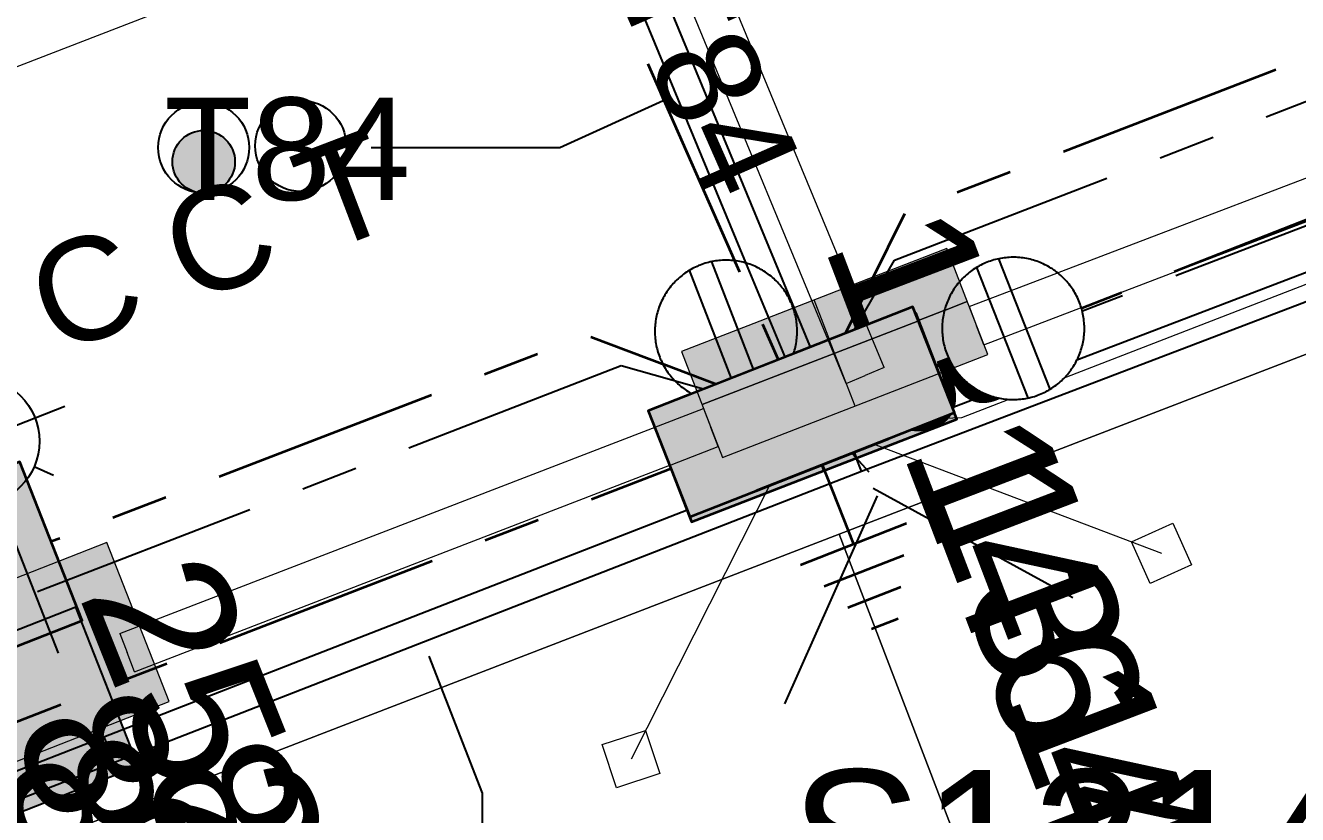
# Model space of a CAD drawing. Header units: metres. Extents: x 0 to 310918, y 0 to 6270107.
# Drawn here: x 310506.47 to 310528.83, y 6269692.73 to 6269706.6 of the extents above; entities that cross this region are included whole.
import ezdxf
from ezdxf import colors
from ezdxf.entities.mleader import LeaderData, LeaderLine
from ezdxf.enums import TextEntityAlignment as Align
from ezdxf.math import Vec2, Vec3

# ---------------------------------------------------------------- set-up
doc = ezdxf.new("R2010")
doc.units = ezdxf.units.M
doc.linetypes.add('Cable Exist UG', pattern=[7, 4, -1, 1, -1])
doc.linetypes.add('PHANTOMX2', pattern=[6.6, 3, -0.75, 0.2, -0.75, 0.2, -0.75, 0.2, -0.75])
doc.layers.get('0').update_dxf_attribs({"color": 6})
for name, color, linetype, lineweight in [('_User Miscellaneous1', 30, 'Continuous', 13), ('_User_LV_Exist', 5, 'Continuous', 35), ('Cadastre Developer_SP_NEW', 92, 'Continuous', 15), ('Cadastre Land Parcels_SP_EXT', 118, 'Continuous', 15), ('Cadastre Roads_SP_EXT', 218, 'Continuous', 15), ('Mains_LV_EXT', 163, 'Continuous', 25), ('Mains_LV_SL_EXT', 135, 'Continuous', 25), ('Services_SP_EXT', 42, 'PHANTOMX2', 20)]:
    doc.layers.add(name, color=color, linetype=linetype, lineweight=lineweight)
doc.layers.add('_User Miscellaneous10', color=252, linetype='Continuous', lineweight=13, plot=False, transparency=0.7)
doc.layers.add('_User Miscellaneous12', color=252, linetype='Continuous', lineweight=13, plot=False, transparency=0.75)
for name, color, linetype in [('Duct_SP_EXT', 30, 'Continuous'), ('Equip_LV_EXT', 7, 'Continuous'), ('Equip_LV_NEW', 2, 'Continuous'), ('SupportsUG_SP_LV_EXT', 7, 'Continuous'), ('SupportsUG_SP_LV_SL_EXT', 7, 'Continuous'), ('Trench_SP_EXT', 7, 'Continuous')]:
    doc.layers.add(name, color=color, linetype=linetype)
doc.layers.add('Features_HIDE', color=1, linetype='Continuous', plot=False)
doc.styles.add('ARIAL', font='arial.ttf', dxfattribs={"height": 2})
doc.styles.add('COLUMN_LABEL', font='arial.ttf', dxfattribs={"height": 2})
doc.styles.add('iecARIAL', font='arial.ttf', dxfattribs={"height": 2})
doc.styles.add('POLE_LABEL', font='arial.ttf', dxfattribs={"height": 2})
doc.styles.add('SL_LABEL', font='arial.ttf', dxfattribs={"height": 2})
doc.styles.get("Standard").update_dxf_attribs({"font": 'arial.ttf'})

# ---------------------------------------------------------------- blocks, each defined once
blk = doc.blocks.new('COLUMN_EXT')
blk.add_hatch(color=256).paths.add_polyline_path([(1.5, -1.5), (1.5, 1.5), (-1.5, 1.5), (-1.5, -1.5)])
blk.add_lwpolyline([(1.5, 1.5), (-1.5, 1.5), (-1.5, -1.5), (1.5, -1.5)], close=True)
at = {"flags": 1}
blk.add_attdef('Z', (-1.813, 2.351), '', height=0.2, rotation=180, dxfattribs=at)
at = {"flags": 9}
for tag, p in [('NOTES', (-1.813, 2)), ('SUBURB', (-1.813, 1.8)), ('STREETNAME', (-1.813, 1.6)), ('LOCATION', (-1.813, 1.4)), ('LEGEND', (-1.813, 1.2)), ('USAGE', (-1.813, 1)), ('STATE', (-1.813, 0.8)), ('OWNED_BY', (-1.813, 0.6)), ('COLUMN_TYPE', (-1.813, 0.4))]:
    blk.add_attdef(tag, text='', height=0.2, rotation=180, dxfattribs=at).set_placement(p, align=Align.MIDDLE_LEFT)
for tag, style, p in [('STREET_CODE', 'COLUMN_LABEL', (-1.813, 0.2)), ('STRUCTURE_PLANT_NUMBER', 'POLE_LABEL', (-1.813, -0.031))]:
    blk.add_attdef(tag, text='', height=0.2, rotation=180, dxfattribs=dict(at, style=style)).set_placement(p, align=Align.MIDDLE_LEFT)
at = {"style": 'COLUMN_LABEL', "width": 0.9, "flags": 8}
blk.add_attdef('ASSET_NUM', text='', height=2, rotation=270, dxfattribs=at).set_placement((2, -4), align=Align.MIDDLE_LEFT)
blk = doc.blocks.new('PILLAR_EXT')
blk.add_hatch(color=256).paths.add_polyline_path([(-2.5, 1), (-2.5, -1), (2.5, -1), (2.5, 1)])
for p, q in [((0, 1), (0, -1)), ((-2.5, 0), (2.5, 0))]:
    blk.add_line(p, q)
at = {"ltscale": 10}
blk.add_line((2.5, 0), (-2.5, 0), dxfattribs=at)
blk.add_lwpolyline([(-2.5, -1), (-1.25, -1), (1.25, -1), (2.5, -1), (2.5, 1), (-2.5, 1)], close=True)
at = {"width": 0.9, "flags": 8}
blk.add_attdef('ASSET_NUM', text='', height=2, rotation=90, dxfattribs=at).set_placement((-2, 4), align=Align.MIDDLE_LEFT)
for tag, p, flags in [('OWNED_BY', (0, -0.2), 9), ('STATE', (0, -0.4), 9), ('SUPPORT_TYPE', (0, -0.6), 9), ('USAGE', (0, -0.8), 9), ('LEGEND', (0, -1), 9), ('LOCATION', (0, -1.2), 9), ('NOTES', (0, -1.4), 9), ('PARENT', (0, -1.6), 9), ('STREETNAME', (0, -1.8), 9), ('SUBURB', (0, -2), 1)]:
    blk.add_attdef(tag, p, '', height=0.2, dxfattribs=dict(flags=flags))
blk = doc.blocks.new('DUCT_EXT')
blk.add_circle((0, 0.8), 0.8)
at = {"flags": 1}
blk.add_attdef('Z', (0, 0), '', height=0.2, dxfattribs=at)
at = {"flags": 9}
for tag, p in [('DUCT_CODE', (0, 0)), ('XSECT_TYPE', (0, -0.2)), ('FB_REFERENCE', (0, -0.4)), ('STATE', (0, -0.6)), ('NOTES', (0, -0.8))]:
    blk.add_attdef(tag, text='', height=0.2, dxfattribs=at).set_placement(p, align=Align.MIDDLE_LEFT)
blk = doc.blocks.new('*U383')
at = {"width": 0.9}
blk.add_attdef('LNUMBER', text='', height=1, rotation=111.4198, dxfattribs=at).set_placement((-1.625, 6.882), align=Align.MIDDLE_LEFT)
at = {"flags": 9}
for tag, p in [('LRATECODE', (-7.4, 0)), ('LOUTREACHVOCAB', (-7.2, 0)), ('LOUTREACH', (-7, 0)), ('LANTNUMBER', (-6.6, 0)), ('LNEW', (-6.4, 0)), ('LMASTVOCAB', (-6.2, 0)), ('LMAST', (-6, 0)), ('LLAMPVOCAB', (-5.8, 0)), ('LLAMP', (-5.6, 0)), ('LEXIST', (-5.4, 0)), ('LCHARGE3PERCENT', (-5.2, 0)), ('LCHARGE3', (-5, 0)), ('LCHARGE2PERCENT', (-4.8, 0)), ('LCHARGE2', (-4.6, 0)), ('LCHARGE1PERCENT', (-4.4, 0)), ('LCHARGE1', (-4.2, 0)), ('LCATEGORY', (-4, 0)), ('LBRACKETVOCAB', (-3.8, 0)), ('LBRACKET', (-3.6, 0)), ('LKINGHEIGHT', (-3.4, 0)), ('CREPLACE', (-3.2, 0)), ('CREMOVE', (-3, 0)), ('CNUMBER', (-2.8, 0)), ('CNEW', (-2.6, 0)), ('CEXIST', (-2.4, 0)), ('USAGE', (-2.2, 0)), ('STATE', (-2, 0)), ('OWNED_BY', (-1.8, 0)), ('ORIENTATION', (-1.6, 0)), ('OPERATING_VOLTAGE', (-1.4, 0)), ('NO_PHASES', (-1.2, 0)), ('LANTERN_TYPE', (-1, 0)), ('LANTERN_PURPOSE', (-0.8, 0)), ('CONTROL_TYPE', (-0.6, 0)), ('CONSTRUCTED_VOLTAGE', (-0.4, 0))]:
    blk.add_attdef(tag, text='', height=0.001, rotation=270, dxfattribs=at).set_placement(p, align=Align.MIDDLE_LEFT)
at = {"style": 'SL_LABEL', "flags": 9}
blk.add_attdef('STREET_CODE', text='', height=0.001, rotation=270, dxfattribs=at).set_placement((0.001, 0), align=Align.MIDDLE_LEFT)
at = {"flags": 1}
blk.add_attdef('Z', (0, 0), '', height=0.001, rotation=270, dxfattribs=at)
at = {"flags": 9}
for tag, p in [('LREMOVE', (0, -7.6)), ('LREPLACE', (0, -7.8)), ('LTYPE', (0, -8)), ('LTYPEVOCAB', (0, -8.2)), ('LEGEND', (0, -8.4)), ('SUBURB', (0, -8.6)), ('STREETNAME', (0, -8.8)), ('LOCATION', (0, -9)), ('NOTES', (0, -9.2)), ('MAINTAINED_BY', (0, -9.863))]:
    blk.add_attdef(tag, text='', height=0.001, dxfattribs=at).set_placement(p, align=Align.MIDDLE_LEFT)
blk.add_attdef('OPERATED_BY', (0, -9.607), '', height=0.001, dxfattribs=at)
at = {"layer": 'Features_HIDE', "width": 0.9}
blk.add_attdef('ASSET_NUM', text='', height=1, rotation=111.4198, dxfattribs=at).set_placement((-3.487, 6.151), align=Align.MIDDLE_LEFT)
at = {"transparency": 33554651}
blk.add_wipeout([(-2.077, 5.295), (-0.861, 5.098), (0.11, 4.34), (-0.086, 3.124), (-0.844, 2.153), (-2.061, 2.349), (-3.032, 3.107), (-2.836, 4.324)], dxfattribs=at)
for p, q in [((-1.461, 3.724), (-2.077, 5.295)), ((-0.861, 5.098), (-1.011, 4.755)), ((-2.836, 4.324), (-2.492, 4.174)), ((-1.461, 3.724), (0.11, 4.34)), ((-3.032, 3.107), (-1.461, 3.724)), ((0, 0), (-1.461, 3.724)), ((-0.086, 3.124), (-0.43, 3.274)), ((-2.061, 2.349), (-1.911, 2.693))]:
    blk.add_line(p, q)
blk.add_circle((-1.461, 3.724), 1.125)
blk = doc.blocks.new('CCP_EXT')
at = {"flags": 9}
for tag, p in [('ORIENTATION', (0, -0.8)), ('OWNED_BY', (0, -1)), ('USAGE', (0, -1.2)), ('LEGEND', (0, -1.4)), ('LIFE_SUPPORT', (0, -1.6)), ('STATE', (0, -1.8)), ('NOTES', (0, -2))]:
    blk.add_attdef(tag, text='', height=0.2, dxfattribs=at).set_placement(p, align=Align.MIDDLE_LEFT)
at = {"transparency": 33554651}
blk.add_wipeout([(0, 0.566), (0.566, 0), (0, -0.566), (-0.566, 0)], dxfattribs=at)
blk.add_lwpolyline([(-0.566, 0), (0, 0.566), (0.566, 0), (0, -0.566), (-0.566, 0)])
at = {"flags": 1}
blk.add_attdef('Z', (0, 0), '', height=0.2, dxfattribs=at)
at = {"flags": 9}
for tag, p in [('CCP_TYPE', (0, 0)), ('CONSTRUCTED_VOLTAGE', (0, -0.2)), ('NO_PHASES', (0, -0.4)), ('OPERATING_VOLTAGE', (0, -0.6))]:
    blk.add_attdef(tag, text='', height=0.2, dxfattribs=at).set_placement(p, align=Align.MIDDLE_LEFT)
blk = doc.blocks.new('LV_UG_LINKS_CLOSED_EXT')
at = {"layer": 'Equip_LV_EXT'}
for tag, flags, p in [('ACTUAL_STATUS', 9, (3, -2)), ('CONSTRUCTED_VOLTAGE', 9, (3, -2.2)), ('NO_PHASES', 9, (3, -2.4)), ('OPERATING_VOLTAGE', 9, (3, -2.6)), ('ORIENTATION', 9, (3, -2.8)), ('STATE', 9, (3, -3)), ('SWITCH_TYPE', 9, (3, -3.2)), ('USAGE', 9, (3, -3.4)), ('NOTES', 9, (3, -3.6)), ('OWNED_BY', 9, (3, -3.8)), ('OPERATED_BY', 9, (3, -4)), ('MAINTAINED_BY', 9, (3, -4.2)), ('NUMBER_OF_PHASES', 9, (3, -4.4)), ('TYPE', 9, (3, -4.6)), ('Z', 1, (3, -4.8))]:
    blk.add_attdef(tag, text='', height=0.2, dxfattribs=dict(at, flags=flags)).set_placement(p, align=Align.MIDDLE_LEFT)
at = {"transparency": 33554651}
blk.add_wipeout([(4, 1.25), (3.969, 1.25), (3.939, 1.248), (3.908, 1.247), (3.877, 1.244), (3.847, 1.241), (3.817, 1.236), (3.786, 1.232), (3.756, 1.226), (3.726, 1.22), (3.696, 1.213), (3.667, 1.205), (3.637, 1.196), (3.608, 1.187), (3.579, 1.177), (3.55, 1.166), (3.522, 1.155), (3.493, 1.143), (3.466, 1.13), (3.438, 1.117), (3.411, 1.102), (3.384, 1.088), (3.357, 1.072), (3.331, 1.056), (3.306, 1.039), (3.28, 1.022), (3.255, 1.004), (3.231, 0.985), (3.207, 0.966), (3.184, 0.947), (3.161, 0.926), (3.138, 0.905), (3.116, 0.884), (3.095, 0.862), (3.074, 0.839), (3.053, 0.816), (3.034, 0.793), (3.015, 0.769), (2.996, 0.745), (2.978, 0.72), (2.961, 0.694), (2.944, 0.669), (2.928, 0.643), (2.912, 0.616), (2.898, 0.589), (2.883, 0.562), (2.87, 0.534), (2.857, 0.507), (2.845, 0.478), (2.834, 0.45), (2.823, 0.421), (2.813, 0.392), (2.804, 0.363), (2.795, 0.333), (2.787, 0.304), (2.78, 0.274), (2.774, 0.244), (2.768, 0.214), (2.764, 0.183), (2.759, 0.153), (2.756, 0.123), (2.753, 0.092), (2.752, 0.061), (2.75, 0.031), (2.75, 0), (2.75, -0.031), (2.752, -0.061), (2.753, -0.092), (2.756, -0.123), (2.759, -0.153), (2.764, -0.183), (2.768, -0.214), (2.774, -0.244), (2.78, -0.274), (2.787, -0.304), (2.795, -0.333), (2.804, -0.363), (2.813, -0.392), (2.823, -0.421), (2.834, -0.45), (2.845, -0.478), (2.857, -0.507), (2.87, -0.534), (2.883, -0.562), (2.898, -0.589), (2.912, -0.616), (2.928, -0.643), (2.944, -0.669), (2.961, -0.694), (2.978, -0.72), (2.996, -0.745), (3.015, -0.769), (3.034, -0.793), (3.053, -0.816), (3.074, -0.839), (3.095, -0.862), (3.116, -0.884), (3.138, -0.905), (3.161, -0.926), (3.184, -0.947), (3.207, -0.966), (3.231, -0.985), (3.255, -1.004), (3.28, -1.022), (3.306, -1.039), (3.331, -1.056), (3.357, -1.072), (3.384, -1.088), (3.411, -1.102), (3.438, -1.117), (3.466, -1.13), (3.493, -1.143), (3.522, -1.155), (3.55, -1.166), (3.579, -1.177), (3.608, -1.187), (3.637, -1.196), (3.667, -1.205), (3.696, -1.213), (3.726, -1.22), (3.756, -1.226), (3.786, -1.232), (3.817, -1.236), (3.847, -1.241), (3.877, -1.244), (3.908, -1.247), (3.939, -1.248), (3.969, -1.25), (4, -1.25), (4.031, -1.25), (4.061, -1.248), (4.092, -1.247), (4.123, -1.244), (4.153, -1.241), (4.183, -1.236), (4.214, -1.232), (4.244, -1.226), (4.274, -1.22), (4.304, -1.213), (4.333, -1.205), (4.363, -1.196), (4.392, -1.187), (4.421, -1.177), (4.45, -1.166), (4.478, -1.155), (4.507, -1.143), (4.534, -1.13), (4.562, -1.117), (4.589, -1.102), (4.616, -1.088), (4.643, -1.072), (4.669, -1.056), (4.694, -1.039), (4.72, -1.022), (4.745, -1.004), (4.769, -0.985), (4.793, -0.966), (4.816, -0.947), (4.839, -0.926), (4.862, -0.905), (4.884, -0.884), (4.905, -0.862), (4.926, -0.839), (4.947, -0.816), (4.966, -0.793), (4.985, -0.769), (5.004, -0.745), (5.022, -0.72), (5.039, -0.694), (5.056, -0.669), (5.072, -0.643), (5.088, -0.616), (5.102, -0.589), (5.117, -0.562), (5.13, -0.534), (5.143, -0.507), (5.155, -0.478), (5.166, -0.45), (5.177, -0.421), (5.187, -0.392), (5.196, -0.363), (5.205, -0.333), (5.213, -0.304), (5.22, -0.274), (5.226, -0.244), (5.232, -0.214), (5.236, -0.183), (5.241, -0.153), (5.244, -0.123), (5.247, -0.092), (5.248, -0.061), (5.25, -0.031), (5.25, 0), (5.25, 0.031), (5.248, 0.061), (5.247, 0.092), (5.244, 0.123), (5.241, 0.153), (5.236, 0.183), (5.232, 0.214), (5.226, 0.244), (5.22, 0.274), (5.213, 0.304), (5.205, 0.333), (5.196, 0.363), (5.187, 0.392), (5.177, 0.421), (5.166, 0.45), (5.155, 0.478), (5.143, 0.507), (5.13, 0.534), (5.117, 0.562), (5.102, 0.589), (5.088, 0.616), (5.072, 0.643), (5.056, 0.669), (5.039, 0.694), (5.022, 0.72), (5.004, 0.745), (4.985, 0.769), (4.966, 0.793), (4.947, 0.816), (4.926, 0.839), (4.905, 0.862), (4.884, 0.884), (4.862, 0.905), (4.839, 0.926), (4.816, 0.947), (4.793, 0.966), (4.769, 0.985), (4.745, 1.004), (4.72, 1.022), (4.694, 1.039), (4.669, 1.056), (4.643, 1.072), (4.616, 1.088), (4.589, 1.102), (4.562, 1.117), (4.534, 1.13), (4.507, 1.143), (4.478, 1.155), (4.45, 1.166), (4.421, 1.177), (4.392, 1.187), (4.363, 1.196), (4.333, 1.205), (4.304, 1.213), (4.274, 1.22), (4.244, 1.226), (4.214, 1.232), (4.183, 1.236), (4.153, 1.241), (4.123, 1.244), (4.092, 1.247), (4.061, 1.248), (4.031, 1.25)], dxfattribs=at).dxf.layer = 'Equip_LV_EXT'
at = {"layer": 'Equip_LV_EXT'}
for p, q in [((3.792, 1.232), (3.792, -1.232)), ((4.208, 1.232), (4.208, -1.232))]:
    blk.add_line(p, q, dxfattribs=at)
at = {"layer": 'Equip_LV_EXT', "flags": 128}
blk.add_lwpolyline([(4, 1.25), (3.969, 1.25), (3.939, 1.248), (3.908, 1.247), (3.877, 1.244), (3.847, 1.241), (3.817, 1.236), (3.786, 1.232), (3.756, 1.226), (3.726, 1.22), (3.696, 1.213), (3.667, 1.205), (3.637, 1.196), (3.608, 1.187), (3.579, 1.177), (3.55, 1.166), (3.522, 1.155), (3.493, 1.143), (3.466, 1.13), (3.438, 1.117), (3.411, 1.102), (3.384, 1.088), (3.357, 1.072), (3.331, 1.056), (3.306, 1.039), (3.28, 1.022), (3.255, 1.004), (3.231, 0.985), (3.207, 0.966), (3.184, 0.947), (3.161, 0.926), (3.138, 0.905), (3.116, 0.884), (3.095, 0.862), (3.074, 0.839), (3.053, 0.816), (3.034, 0.793), (3.015, 0.769), (2.996, 0.745), (2.978, 0.72), (2.961, 0.694), (2.944, 0.669), (2.928, 0.643), (2.912, 0.616), (2.898, 0.589), (2.883, 0.562), (2.87, 0.534), (2.857, 0.507), (2.845, 0.478), (2.834, 0.45), (2.823, 0.421), (2.813, 0.392), (2.804, 0.363), (2.795, 0.333), (2.787, 0.304), (2.78, 0.274), (2.774, 0.244), (2.768, 0.214), (2.764, 0.183), (2.759, 0.153), (2.756, 0.123), (2.753, 0.092), (2.752, 0.061), (2.75, 0.031), (2.75, 0), (2.75, -0.031), (2.752, -0.061), (2.753, -0.092), (2.756, -0.123), (2.759, -0.153), (2.764, -0.183), (2.768, -0.214), (2.774, -0.244), (2.78, -0.274), (2.787, -0.304), (2.795, -0.333), (2.804, -0.363), (2.813, -0.392), (2.823, -0.421), (2.834, -0.45), (2.845, -0.478), (2.857, -0.507), (2.87, -0.534), (2.883, -0.562), (2.898, -0.589), (2.912, -0.616), (2.928, -0.643), (2.944, -0.669), (2.961, -0.694), (2.978, -0.72), (2.996, -0.745), (3.015, -0.769), (3.034, -0.793), (3.053, -0.816), (3.074, -0.839), (3.095, -0.862), (3.116, -0.884), (3.138, -0.905), (3.161, -0.926), (3.184, -0.947), (3.207, -0.966), (3.231, -0.985), (3.255, -1.004), (3.28, -1.022), (3.306, -1.039), (3.331, -1.056), (3.357, -1.072), (3.384, -1.088), (3.411, -1.102), (3.438, -1.117), (3.466, -1.13), (3.493, -1.143), (3.522, -1.155), (3.55, -1.166), (3.579, -1.177), (3.608, -1.187), (3.637, -1.196), (3.667, -1.205), (3.696, -1.213), (3.726, -1.22), (3.756, -1.226), (3.786, -1.232), (3.817, -1.236), (3.847, -1.241), (3.877, -1.244), (3.908, -1.247), (3.939, -1.248), (3.969, -1.25), (4, -1.25), (4.031, -1.25), (4.061, -1.248), (4.092, -1.247), (4.123, -1.244), (4.153, -1.241), (4.183, -1.236), (4.214, -1.232), (4.244, -1.226), (4.274, -1.22), (4.304, -1.213), (4.333, -1.205), (4.363, -1.196), (4.392, -1.187), (4.421, -1.177), (4.45, -1.166), (4.478, -1.155), (4.507, -1.143), (4.534, -1.13), (4.562, -1.117), (4.589, -1.102), (4.616, -1.088), (4.643, -1.072), (4.669, -1.056), (4.694, -1.039), (4.72, -1.022), (4.745, -1.004), (4.769, -0.985), (4.793, -0.966), (4.816, -0.947), (4.839, -0.926), (4.862, -0.905), (4.884, -0.884), (4.905, -0.862), (4.926, -0.839), (4.947, -0.816), (4.966, -0.793), (4.985, -0.769), (5.004, -0.745), (5.022, -0.72), (5.039, -0.694), (5.056, -0.669), (5.072, -0.643), (5.088, -0.616), (5.102, -0.589), (5.117, -0.562), (5.13, -0.534), (5.143, -0.507), (5.155, -0.478), (5.166, -0.45), (5.177, -0.421), (5.187, -0.392), (5.196, -0.363), (5.205, -0.333), (5.213, -0.304), (5.22, -0.274), (5.226, -0.244), (5.232, -0.214), (5.236, -0.183), (5.241, -0.153), (5.244, -0.123), (5.247, -0.092), (5.248, -0.061), (5.25, -0.031), (5.25, 0), (5.25, 0.031), (5.248, 0.061), (5.247, 0.092), (5.244, 0.123), (5.241, 0.153), (5.236, 0.183), (5.232, 0.214), (5.226, 0.244), (5.22, 0.274), (5.213, 0.304), (5.205, 0.333), (5.196, 0.363), (5.187, 0.392), (5.177, 0.421), (5.166, 0.45), (5.155, 0.478), (5.143, 0.507), (5.13, 0.534), (5.117, 0.562), (5.102, 0.589), (5.088, 0.616), (5.072, 0.643), (5.056, 0.669), (5.039, 0.694), (5.022, 0.72), (5.004, 0.745), (4.985, 0.769), (4.966, 0.793), (4.947, 0.816), (4.926, 0.839), (4.905, 0.862), (4.884, 0.884), (4.862, 0.905), (4.839, 0.926), (4.816, 0.947), (4.793, 0.966), (4.769, 0.985), (4.745, 1.004), (4.72, 1.022), (4.694, 1.039), (4.669, 1.056), (4.643, 1.072), (4.616, 1.088), (4.589, 1.102), (4.562, 1.117), (4.534, 1.13), (4.507, 1.143), (4.478, 1.155), (4.45, 1.166), (4.421, 1.177), (4.392, 1.187), (4.363, 1.196), (4.333, 1.205), (4.304, 1.213), (4.274, 1.22), (4.244, 1.226), (4.214, 1.232), (4.183, 1.236), (4.153, 1.241), (4.123, 1.244), (4.092, 1.247), (4.061, 1.248), (4.031, 1.25)], close=True, dxfattribs=at)
blk = doc.blocks.new('CABLE_LARGE_EXT')
h = blk.add_hatch(color=256)
edge = h.paths.add_edge_path()
edge.add_arc((0, 0.55), 0.55, 0, 360)
blk.add_circle((0, 0.55), 0.55)
at = {"flags": 1}
blk.add_attdef('Z', (0, 0), '', height=0.2, dxfattribs=at)
at = {"flags": 9}
for tag, p in [('COND_CODE', (0, 0)), ('FB_REFERENCE', (0, -0.2)), ('STATE', (0, -0.4)), ('XSECT_SIZE', (0, -0.6)), ('NOTES', (0, -0.8))]:
    blk.add_attdef(tag, text='', height=0.2, dxfattribs=at).set_placement(p, align=Align.MIDDLE_LEFT)
blk = doc.blocks.new('LV_UG_LINKS_CLOSED_NEW')
at = {"layer": 'Equip_LV_NEW'}
for tag, flags, p in [('ACTUAL_STATUS', 9, (3.167, -1.667)), ('CONSTRUCTED_VOLTAGE', 9, (3.167, -1.833)), ('NO_PHASES', 9, (3.167, -2)), ('OPERATING_VOLTAGE', 9, (3.167, -2.167)), ('STATE', 9, (3.167, -2.5)), ('ORIENTATION', 9, (3.167, -2.333)), ('SWITCH_TYPE', 9, (3.167, -2.667)), ('USAGE', 9, (3.167, -2.833)), ('OWNED_BY', 9, (3.167, -3.167)), ('NOTES', 9, (3.167, -3)), ('OPERATED_BY', 9, (3.167, -3.333)), ('MAINTAINED_BY', 9, (3.167, -3.5)), ('TYPE', 9, (3.167, -3.833)), ('NUMBER_OF_PHASES', 9, (3.167, -3.667)), ('Z', 1, (3.167, -4))]:
    blk.add_attdef(tag, text='', height=0.167, dxfattribs=dict(at, flags=flags)).set_placement(p, align=Align.MIDDLE_LEFT)
at = {"transparency": 33554651}
blk.add_wipeout([(4, 1.25), (3.969, 1.25), (3.939, 1.248), (3.908, 1.247), (3.877, 1.244), (3.847, 1.241), (3.817, 1.236), (3.786, 1.232), (3.756, 1.226), (3.726, 1.22), (3.696, 1.213), (3.667, 1.205), (3.637, 1.196), (3.608, 1.187), (3.579, 1.177), (3.55, 1.166), (3.522, 1.155), (3.493, 1.143), (3.466, 1.13), (3.438, 1.117), (3.411, 1.102), (3.384, 1.088), (3.357, 1.072), (3.331, 1.056), (3.306, 1.039), (3.28, 1.022), (3.255, 1.004), (3.231, 0.985), (3.207, 0.966), (3.184, 0.947), (3.161, 0.926), (3.138, 0.905), (3.116, 0.884), (3.095, 0.862), (3.074, 0.839), (3.053, 0.816), (3.034, 0.793), (3.015, 0.769), (2.996, 0.745), (2.978, 0.72), (2.961, 0.694), (2.944, 0.669), (2.928, 0.643), (2.912, 0.616), (2.898, 0.589), (2.883, 0.562), (2.87, 0.534), (2.857, 0.507), (2.845, 0.478), (2.834, 0.45), (2.823, 0.421), (2.813, 0.392), (2.804, 0.363), (2.795, 0.333), (2.787, 0.304), (2.78, 0.274), (2.774, 0.244), (2.768, 0.214), (2.764, 0.183), (2.759, 0.153), (2.756, 0.123), (2.753, 0.092), (2.752, 0.061), (2.75, 0.031), (2.75, 0), (2.75, -0.031), (2.752, -0.061), (2.753, -0.092), (2.756, -0.123), (2.759, -0.153), (2.764, -0.183), (2.768, -0.214), (2.774, -0.244), (2.78, -0.274), (2.787, -0.304), (2.795, -0.333), (2.804, -0.363), (2.813, -0.392), (2.823, -0.421), (2.834, -0.45), (2.845, -0.478), (2.857, -0.507), (2.87, -0.534), (2.883, -0.562), (2.898, -0.589), (2.912, -0.616), (2.928, -0.643), (2.944, -0.669), (2.961, -0.694), (2.978, -0.72), (2.996, -0.745), (3.015, -0.769), (3.034, -0.793), (3.053, -0.816), (3.074, -0.839), (3.095, -0.862), (3.116, -0.884), (3.138, -0.905), (3.161, -0.926), (3.184, -0.947), (3.207, -0.966), (3.231, -0.985), (3.255, -1.004), (3.28, -1.022), (3.306, -1.039), (3.331, -1.056), (3.357, -1.072), (3.384, -1.088), (3.411, -1.102), (3.438, -1.117), (3.466, -1.13), (3.493, -1.143), (3.522, -1.155), (3.55, -1.166), (3.579, -1.177), (3.608, -1.187), (3.637, -1.196), (3.667, -1.205), (3.696, -1.213), (3.726, -1.22), (3.756, -1.226), (3.786, -1.232), (3.817, -1.236), (3.847, -1.241), (3.877, -1.244), (3.908, -1.247), (3.939, -1.248), (3.969, -1.25), (4, -1.25), (4.031, -1.25), (4.061, -1.248), (4.092, -1.247), (4.123, -1.244), (4.153, -1.241), (4.183, -1.236), (4.214, -1.232), (4.244, -1.226), (4.274, -1.22), (4.304, -1.213), (4.333, -1.205), (4.363, -1.196), (4.392, -1.187), (4.421, -1.177), (4.45, -1.166), (4.478, -1.155), (4.507, -1.143), (4.534, -1.13), (4.562, -1.117), (4.589, -1.102), (4.616, -1.088), (4.643, -1.072), (4.669, -1.056), (4.694, -1.039), (4.72, -1.022), (4.745, -1.004), (4.769, -0.985), (4.793, -0.966), (4.816, -0.947), (4.839, -0.926), (4.862, -0.905), (4.884, -0.884), (4.905, -0.862), (4.926, -0.839), (4.947, -0.816), (4.966, -0.793), (4.985, -0.769), (5.004, -0.745), (5.022, -0.72), (5.039, -0.694), (5.056, -0.669), (5.072, -0.643), (5.088, -0.616), (5.102, -0.589), (5.117, -0.562), (5.13, -0.534), (5.143, -0.507), (5.155, -0.478), (5.166, -0.45), (5.177, -0.421), (5.187, -0.392), (5.196, -0.363), (5.205, -0.333), (5.213, -0.304), (5.22, -0.274), (5.226, -0.244), (5.232, -0.214), (5.236, -0.183), (5.241, -0.153), (5.244, -0.123), (5.247, -0.092), (5.248, -0.061), (5.25, -0.031), (5.25, 0), (5.25, 0.031), (5.248, 0.061), (5.247, 0.092), (5.244, 0.123), (5.241, 0.153), (5.236, 0.183), (5.232, 0.214), (5.226, 0.244), (5.22, 0.274), (5.213, 0.304), (5.205, 0.333), (5.196, 0.363), (5.187, 0.392), (5.177, 0.421), (5.166, 0.45), (5.155, 0.478), (5.143, 0.507), (5.13, 0.534), (5.117, 0.562), (5.102, 0.589), (5.088, 0.616), (5.072, 0.643), (5.056, 0.669), (5.039, 0.694), (5.022, 0.72), (5.004, 0.745), (4.985, 0.769), (4.966, 0.793), (4.947, 0.816), (4.926, 0.839), (4.905, 0.862), (4.884, 0.884), (4.862, 0.905), (4.839, 0.926), (4.816, 0.947), (4.793, 0.966), (4.769, 0.985), (4.745, 1.004), (4.72, 1.022), (4.694, 1.039), (4.669, 1.056), (4.643, 1.072), (4.616, 1.088), (4.589, 1.102), (4.562, 1.117), (4.534, 1.13), (4.507, 1.143), (4.478, 1.155), (4.45, 1.166), (4.421, 1.177), (4.392, 1.187), (4.363, 1.196), (4.333, 1.205), (4.304, 1.213), (4.274, 1.22), (4.244, 1.226), (4.214, 1.232), (4.183, 1.236), (4.153, 1.241), (4.123, 1.244), (4.092, 1.247), (4.061, 1.248), (4.031, 1.25)], dxfattribs=at).dxf.layer = 'Equip_LV_NEW'
at = {"layer": 'Equip_LV_NEW'}
for p, q in [((3.792, 1.232), (3.792, -1.232)), ((4.208, 1.232), (4.208, -1.232))]:
    blk.add_line(p, q, dxfattribs=at)
at = {"layer": 'Equip_LV_NEW', "flags": 128}
blk.add_lwpolyline([(4, 1.25), (3.969, 1.25), (3.939, 1.248), (3.908, 1.247), (3.877, 1.244), (3.847, 1.241), (3.817, 1.236), (3.786, 1.232), (3.756, 1.226), (3.726, 1.22), (3.696, 1.213), (3.667, 1.205), (3.637, 1.196), (3.608, 1.187), (3.579, 1.177), (3.55, 1.166), (3.522, 1.155), (3.493, 1.143), (3.466, 1.13), (3.438, 1.117), (3.411, 1.102), (3.384, 1.088), (3.357, 1.072), (3.331, 1.056), (3.306, 1.039), (3.28, 1.022), (3.255, 1.004), (3.231, 0.985), (3.207, 0.966), (3.184, 0.947), (3.161, 0.926), (3.138, 0.905), (3.116, 0.884), (3.095, 0.862), (3.074, 0.839), (3.053, 0.816), (3.034, 0.793), (3.015, 0.769), (2.996, 0.745), (2.978, 0.72), (2.961, 0.694), (2.944, 0.669), (2.928, 0.643), (2.912, 0.616), (2.898, 0.589), (2.883, 0.562), (2.87, 0.534), (2.857, 0.507), (2.845, 0.478), (2.834, 0.45), (2.823, 0.421), (2.813, 0.392), (2.804, 0.363), (2.795, 0.333), (2.787, 0.304), (2.78, 0.274), (2.774, 0.244), (2.768, 0.214), (2.764, 0.183), (2.759, 0.153), (2.756, 0.123), (2.753, 0.092), (2.752, 0.061), (2.75, 0.031), (2.75, 0), (2.75, -0.031), (2.752, -0.061), (2.753, -0.092), (2.756, -0.123), (2.759, -0.153), (2.764, -0.183), (2.768, -0.214), (2.774, -0.244), (2.78, -0.274), (2.787, -0.304), (2.795, -0.333), (2.804, -0.363), (2.813, -0.392), (2.823, -0.421), (2.834, -0.45), (2.845, -0.478), (2.857, -0.507), (2.87, -0.534), (2.883, -0.562), (2.898, -0.589), (2.912, -0.616), (2.928, -0.643), (2.944, -0.669), (2.961, -0.694), (2.978, -0.72), (2.996, -0.745), (3.015, -0.769), (3.034, -0.793), (3.053, -0.816), (3.074, -0.839), (3.095, -0.862), (3.116, -0.884), (3.138, -0.905), (3.161, -0.926), (3.184, -0.947), (3.207, -0.966), (3.231, -0.985), (3.255, -1.004), (3.28, -1.022), (3.306, -1.039), (3.331, -1.056), (3.357, -1.072), (3.384, -1.088), (3.411, -1.102), (3.438, -1.117), (3.466, -1.13), (3.493, -1.143), (3.522, -1.155), (3.55, -1.166), (3.579, -1.177), (3.608, -1.187), (3.637, -1.196), (3.667, -1.205), (3.696, -1.213), (3.726, -1.22), (3.756, -1.226), (3.786, -1.232), (3.817, -1.236), (3.847, -1.241), (3.877, -1.244), (3.908, -1.247), (3.939, -1.248), (3.969, -1.25), (4, -1.25), (4.031, -1.25), (4.061, -1.248), (4.092, -1.247), (4.123, -1.244), (4.153, -1.241), (4.183, -1.236), (4.214, -1.232), (4.244, -1.226), (4.274, -1.22), (4.304, -1.213), (4.333, -1.205), (4.363, -1.196), (4.392, -1.187), (4.421, -1.177), (4.45, -1.166), (4.478, -1.155), (4.507, -1.143), (4.534, -1.13), (4.562, -1.117), (4.589, -1.102), (4.616, -1.088), (4.643, -1.072), (4.669, -1.056), (4.694, -1.039), (4.72, -1.022), (4.745, -1.004), (4.769, -0.985), (4.793, -0.966), (4.816, -0.947), (4.839, -0.926), (4.862, -0.905), (4.884, -0.884), (4.905, -0.862), (4.926, -0.839), (4.947, -0.816), (4.966, -0.793), (4.985, -0.769), (5.004, -0.745), (5.022, -0.72), (5.039, -0.694), (5.056, -0.669), (5.072, -0.643), (5.088, -0.616), (5.102, -0.589), (5.117, -0.562), (5.13, -0.534), (5.143, -0.507), (5.155, -0.478), (5.166, -0.45), (5.177, -0.421), (5.187, -0.392), (5.196, -0.363), (5.205, -0.333), (5.213, -0.304), (5.22, -0.274), (5.226, -0.244), (5.232, -0.214), (5.236, -0.183), (5.241, -0.153), (5.244, -0.123), (5.247, -0.092), (5.248, -0.061), (5.25, -0.031), (5.25, 0), (5.25, 0.031), (5.248, 0.061), (5.247, 0.092), (5.244, 0.123), (5.241, 0.153), (5.236, 0.183), (5.232, 0.214), (5.226, 0.244), (5.22, 0.274), (5.213, 0.304), (5.205, 0.333), (5.196, 0.363), (5.187, 0.392), (5.177, 0.421), (5.166, 0.45), (5.155, 0.478), (5.143, 0.507), (5.13, 0.534), (5.117, 0.562), (5.102, 0.589), (5.088, 0.616), (5.072, 0.643), (5.056, 0.669), (5.039, 0.694), (5.022, 0.72), (5.004, 0.745), (4.985, 0.769), (4.966, 0.793), (4.947, 0.816), (4.926, 0.839), (4.905, 0.862), (4.884, 0.884), (4.862, 0.905), (4.839, 0.926), (4.816, 0.947), (4.793, 0.966), (4.769, 0.985), (4.745, 1.004), (4.72, 1.022), (4.694, 1.039), (4.669, 1.056), (4.643, 1.072), (4.616, 1.088), (4.589, 1.102), (4.562, 1.117), (4.534, 1.13), (4.507, 1.143), (4.478, 1.155), (4.45, 1.166), (4.421, 1.177), (4.392, 1.187), (4.363, 1.196), (4.333, 1.205), (4.304, 1.213), (4.274, 1.22), (4.244, 1.226), (4.214, 1.232), (4.183, 1.236), (4.153, 1.241), (4.123, 1.244), (4.092, 1.247), (4.061, 1.248), (4.031, 1.25)], close=True, dxfattribs=at)
blk = doc.blocks.new('*U375')
at = {"layer": '_User_LV_Exist'}
for p, q in [((2.102, -1.682), (2.683, 0.232)), ((2.653, -1.588), (3.089, -0.153)), ((3.204, -1.494), (3.495, -0.537)), ((3.755, -1.4), (3.9, -0.921))]:
    blk.add_line(p, q, dxfattribs=at)
at = {"width": 0.9}
blk.add_attdef('ASSET_NUM', text='', height=2, dxfattribs=at).set_placement((4, 2), align=Align.MIDDLE_LEFT)
for tag, p, flags in [('SUBURB', (-2, 0), 1), ('STREETNAME', (-1.8, 0), 9), ('PARENT', (-1.6, 0), 9), ('NOTES', (-1.4, 0), 9), ('LOCATION', (-1.2, 0), 9), ('LEGEND', (-1, 0), 9), ('USAGE', (-0.8, 0), 9), ('SUPPORT_TYPE', (-0.6, 0), 9), ('STATE', (-0.4, 0), 9), ('OWNED_BY', (-0.2, 0), 9)]:
    blk.add_attdef(tag, p, '', height=0.2, rotation=270, dxfattribs=dict(flags=flags))
at = {"transparency": 33554651}
blk.add_wipeout([(-1.682, -2.102), (-0.232, 2.683), (1.682, 2.102), (0.232, -2.683)], dxfattribs=at)
at = {"layer": 'SupportsUG_SP_LV_EXT'}
h = blk.add_hatch(color=256, dxfattribs=at)
h.dxf.hatch_style = 1
h.paths.add_polyline_path([(0.232, -2.683), (1.32, 0.906), (0.594, -1.486), (1.682, 2.102), (-0.232, 2.683), (-1.682, -2.102)])
blk.add_lwpolyline([(0.232, -2.683), (1.32, 0.906), (0.594, -1.486), (1.682, 2.102), (-0.232, 2.683), (-1.682, -2.102)], close=True)
at = {"layer": '_User_LV_Exist'}
blk.add_line((0.957, -0.29), (2.392, -0.725), dxfattribs=at)
at = {"layer": 'Equip_LV_NEW', "ltscale": 10, "rotation": 73.13238484334855}
blk.add_blockref('LV_UG_LINKS_CLOSED_NEW', (0, 0), dxfattribs=at)

msp = doc.modelspace()

# ---------------------------------------------------------------- linework, layer by layer
at = {"layer": 'Cadastre Land Parcels_SP_EXT', "linetype": 'Continuous'}
for points in [[(310532.395, 6269668.7), (310545.269, 6269673.658), (310534.109, 6269702.797), (310520.776, 6269697.657), (310531.933, 6269668.522), (310532.395, 6269668.7)], [(310531.933, 6269668.522), (310520.776, 6269697.657), (310507.442, 6269692.517), (310518.6, 6269663.387), (310531.933, 6269668.522)]]:
    msp.add_lwpolyline(points, close=True, dxfattribs=at)
at = {"layer": 'Duct_SP_EXT'}
for p, q in [((310520.997, 6269699.212), (310539.648, 6269706.339)), ((310521.168, 6269698.764), (310539.821, 6269705.891)), ((310520.466, 6269699.222), (310520.688, 6269699.314)), ((310520.91, 6269699.406), (310520.688, 6269699.314)), ((310520.995, 6269699.212), (310521.082, 6269698.988)), ((310520.997, 6269699.212), (310521.082, 6269698.988)), ((310521.168, 6269698.764), (310521.082, 6269698.988)), ((310521.17, 6269698.765), (310521.082, 6269698.988))]:
    msp.add_line(p, q, dxfattribs=at)
for points in [[(310512.55, 6269704.452), (310515.863, 6269704.452), (310517.682, 6269705.282)], [(310514.504, 6269690.107), (310514.504, 6269693.105), (310513.572, 6269695.516)]]:
    msp.add_lwpolyline(points, dxfattribs=at)
at = {"layer": 'Trench_SP_EXT', "linetype": 'Cable Exist UG'}
for points in [[(310520.59, 6269699.535), (310521.296, 6269698.751)], [(310521.372, 6269698.468), (310525.306, 6269696.308)], [(310521.441, 6269698.33), (310519.661, 6269694.336)]]:
    msp.add_lwpolyline(points, dxfattribs=at)

# ---------------------------------------------------------------- block references
at = {"layer": 'Duct_SP_EXT', "rotation": 0.4123655589125262}
msp.add_blockref('DUCT_EXT', (310511.318, 6269703.682), dxfattribs=at)
at = {"layer": 'Duct_SP_EXT'}
for name in ['DUCT_EXT', 'CABLE_LARGE_EXT']:
    msp.add_blockref(name, (310509.607, 6269703.652), dxfattribs=at)
at = {"layer": 'Features_HIDE'}
ref = msp.add_blockref('PILLAR_EXT', (310520.151, 6269699.71), dxfattribs=dict(at, rotation=201.2093778368722))
ref.add_attrib('ASSET_NUM', '131464', dxfattribs={"layer": '0', "height": 2.5, "rotation": 290.8815, "style": 'iecARIAL'}).set_placement((310521.651, 6269703.21), align=Align.MIDDLE_LEFT)
at = {"layer": 'SupportsUG_SP_LV_SL_EXT'}
ref = msp.add_blockref('COLUMN_EXT', (310506.512, 6269694.434), dxfattribs=dict(at, rotation=201.4198185711287))
ref.add_attrib('ASSET_NUM', '899786', dxfattribs={"layer": '0', "height": 2.5, "rotation": 292.4528, "style": 'COLUMN_LABEL'}).set_placement((310508.512, 6269695.184), align=Align.TOP_LEFT)

# ---------------------------------------------------------------- texts
at = {"layer": 'Duct_SP_EXT'}
msp.add_text('T84', height=1.8, dxfattribs=at).set_placement((310508.91, 6269703.53))
at = {"layer": 'Mains_LV_EXT'}
msp.add_text('T84', height=1.8, rotation=293.7881, dxfattribs=at).set_placement((310516.768, 6269707.383))

# ---------------------------------------------------------------- next in the draw order: block references
at = {"layer": 'Features_HIDE'}
ref = msp.add_blockref('*U383', (310507.056, 6269695.567), dxfattribs=at)
ref.add_attrib('ASSET_NUM', '252405', dxfattribs={"height": 2.5, "rotation": 291.7809, "style": 'iecARIAL'}).set_placement((310508.556, 6269697.067), align=Align.MIDDLE_LEFT)
at = {"layer": 'Services_SP_EXT'}
for p, rotation in [((310526.44, 6269697.323), 159.2093779919414), ((310517.117, 6269693.705), 63.20937793864664)]:
    msp.add_blockref('CCP_EXT', p, dxfattribs=dict(at, rotation=rotation))

# ---------------------------------------------------------------- next in the draw order: linework, layer by layer
at = {"layer": '_User Miscellaneous1'}
for p in [(310508.133, 6269695.913), (310508.392, 6269695.242)]:
    msp.add_line(p, (310508.263, 6269695.577), dxfattribs=at)
at = {"layer": 'Cadastre Roads_SP_EXT', "linetype": 'Continuous'}
msp.add_lwpolyline([(310420.286, 6269658.916), (310433.083, 6269663.849), (310450.396, 6269670.524), (310463.729, 6269675.664), (310477.062, 6269680.804), (310492.252, 6269686.66), (310507.441, 6269692.517), (310520.776, 6269697.657), (310534.109, 6269702.797), (310546.905, 6269707.731)], dxfattribs=at)
at = {"layer": 'Duct_SP_EXT'}
for p, q in [((310507.852, 6269694.095), (310520.995, 6269699.212)), ((310508.026, 6269693.648), (310521.17, 6269698.765)), ((310492.619, 6269688.165), (310507.852, 6269694.095)), ((310507.852, 6269694.095), (310507.939, 6269693.872)), ((310507.852, 6269694.095), (310507.939, 6269693.872)), ((310508.026, 6269693.648), (310507.939, 6269693.872)), ((310508.026, 6269693.648), (310507.939, 6269693.872)), ((310492.793, 6269687.718), (310508.026, 6269693.648))]:
    msp.add_line(p, q, dxfattribs=at)

# ---------------------------------------------------------------- next in the draw order: block references
at = {"layer": '_User Miscellaneous1'}
ref = msp.add_blockref('COLUMN_EXT', (310507.056, 6269695.567), dxfattribs=dict(at, rotation=201.4198185711286))
ref.add_attrib('ASSET_NUM', '899786', dxfattribs={"layer": '0', "height": 2.5, "rotation": 292.4528, "style": 'COLUMN_LABEL'}).set_placement((310510.781, 6269694.336), align=Align.TOP_LEFT)
at = {"layer": '_User_LV_Exist'}
ref = msp.add_blockref('COLUMN_EXT', (310505.527, 6269696.988), dxfattribs=dict(at, rotation=201.4198185711286))
ref.add_attrib('ASSET_NUM', '899786', dxfattribs={"layer": '0', "height": 2.5, "rotation": 292.4528, "style": 'COLUMN_LABEL'}).set_placement((310508.245, 6269694.4), align=Align.TOP_LEFT)

# ---------------------------------------------------------------- next in the draw order: texts
at = {"layer": '_User Miscellaneous1', "style": 'ARIAL'}
msp.add_text('M c M I L L I A N     C C T', height=1.8, rotation=20.8446, dxfattribs=at).set_placement((310486.24, 6269692.891))

# ---------------------------------------------------------------- next in the draw order: block references
at = {"layer": 'Equip_LV_EXT', "rotation": 201.2093778127415}
msp.add_blockref('LV_UG_LINKS_CLOSED_EXT', (310522.515, 6269702.67), dxfattribs=at)

# ---------------------------------------------------------------- next in the draw order: linework, layer by layer
at = {"layer": '_User Miscellaneous12'}
for points in [[(310520.097, 6269699.603), (310522.928, 6269699.711), (310522.928, 6269699.711), (310533.735, 6269703.891), (310539.768, 6269702.472)], [(310520.151, 6269699.709), (310517.117, 6269693.705)], [(310520.151, 6269699.709), (310526.44, 6269697.323)]]:
    msp.add_lwpolyline(points, dxfattribs=at)
at = {"layer": '_User_LV_Exist', "color": 3, "linetype": 'Cable Exist UG', "flags": 128}
for points in [[(310520.151, 6269699.71), (310529.225, 6269703.281), (310529.225, 6269703.281), (310546.92, 6269710.093), (310548.456, 6269709.426), (310548.456, 6269709.426), (310549.952, 6269708.859), (310567.02, 6269715.134)], [(310514.587, 6269712.331), (310520.151, 6269699.71)], [(310520.151, 6269699.71), (310503.91, 6269693.428), (310503.91, 6269693.428), (310503.91, 6269693.428), (310503.91, 6269693.428), (310503.91, 6269693.428), (310491.51, 6269688.632)]]:
    msp.add_lwpolyline(points, dxfattribs=at)
at = {"layer": '_User_LV_Exist', "linetype": 'Cable Exist UG', "flags": 128}
for points in [[(310520.151, 6269699.71), (310521.936, 6269703.314), (310543.792, 6269711.745)], [(310520.151, 6269699.71), (310516.327, 6269701.151), (310506.927, 6269697.527)]]:
    msp.add_lwpolyline(points, dxfattribs=at)
at = {"layer": 'Duct_SP_EXT'}
for p, q in [((310520.91, 6269699.406), (310515.466, 6269712.548)), ((310520.466, 6269699.222), (310515.022, 6269712.364))]:
    msp.add_line(p, q, dxfattribs=at)
at = {"layer": 'Mains_LV_EXT', "linetype": 'Cable Exist UG'}
for points in [[(310520.151, 6269699.71), (310521.749, 6269702.472), (310521.749, 6269702.472), (310546.786, 6269712.14), (310548.456, 6269709.426), (310548.456, 6269709.426), (310549.952, 6269708.859), (310566.887, 6269716.075)], [(310514.587, 6269712.331), (310520.151, 6269699.71)], [(310520.151, 6269699.71), (310516.945, 6269700.614), (310516.945, 6269700.614), (310504.713, 6269695.883), (310503.91, 6269693.428), (310503.91, 6269693.428), (310491.51, 6269688.632)]]:
    msp.add_lwpolyline(points, dxfattribs=at)
at = {"layer": 'Mains_LV_SL_EXT', "linetype": 'Cable Exist UG'}
for points in [[(310520.151, 6269699.71), (310546.258, 6269709.678)], [(310520.151, 6269699.71), (310506.512, 6269694.434)]]:
    msp.add_lwpolyline(points, dxfattribs=at)

# ---------------------------------------------------------------- next in the draw order: block references
at = {"layer": '_User_LV_Exist'}
ref = msp.add_blockref('PILLAR_EXT', (310520.151, 6269699.71), dxfattribs=dict(at, rotation=201.2093778368722))
ref.add_attrib('ASSET_NUM', 'S131464', dxfattribs={"layer": '0', "height": 2.5, "style": 'iecARIAL'}).set_placement((310519.908, 6269692.267), align=Align.MIDDLE_LEFT)

# ---------------------------------------------------------------- next in the draw order: block references
at = {"layer": '_User_LV_Exist', "rotation": 308.3529525045462}
msp.add_blockref('*U375', (310520.112, 6269699.809), dxfattribs=at)

# ---------------------------------------------------------------- next in the draw order: linework, layer by layer
at = {"layer": '_User Miscellaneous1'}
for p, q in [((310521.565, 6269700.585), (310516.121, 6269713.726)), ((310520.9, 6269700.309), (310515.456, 6269713.451)), ((310523.062, 6269701.659), (310541.713, 6269708.785)), ((310523.319, 6269700.986), (310541.972, 6269708.113)), ((310523.062, 6269701.659), (310523.191, 6269701.322)), ((310523.319, 6269700.986), (310523.191, 6269701.322)), ((310521.565, 6269700.585), (310521.233, 6269700.447)), ((310520.9, 6269700.309), (310521.233, 6269700.447)), ((310508.133, 6269695.913), (310518.392, 6269699.869)), ((310518.392, 6269699.869), (310518.522, 6269699.533)), ((310518.651, 6269699.197), (310518.522, 6269699.533)), ((310508.392, 6269695.242), (310518.651, 6269699.197))]:
    msp.add_line(p, q, dxfattribs=at)
at = {"layer": '_User Miscellaneous10', "linetype": 'Continuous', "flags": 128}
msp.add_lwpolyline([(310380.408, 6269740.401), (310384.39, 6269749.352), (310514.931, 6269799.498), (310523.881, 6269795.522), (310549.071, 6269729.804), (310545.085, 6269720.851), (310414.636, 6269670.457), (310405.683, 6269674.445)], close=True, dxfattribs=at)
at = {"layer": 'Cadastre Developer_SP_NEW', "linetype": 'Continuous'}
for points in [[(310532.395, 6269668.7), (310545.269, 6269673.658), (310534.109, 6269702.797), (310520.776, 6269697.657), (310531.933, 6269668.522), (310532.395, 6269668.7)], [(310531.933, 6269668.522), (310520.776, 6269697.657), (310507.442, 6269692.517), (310518.6, 6269663.387), (310531.933, 6269668.522)]]:
    msp.add_lwpolyline(points, close=True, dxfattribs=at)

# ---------------------------------------------------------------- next in the draw order: block references
at = {"layer": '_User Miscellaneous1'}
ref = msp.add_blockref('PILLAR_EXT', (310520.695, 6269700.842), dxfattribs=dict(at, rotation=201.2093778368722))
ref.add_attrib('ASSET_NUM', '131464', dxfattribs={"layer": '0', "height": 2.5, "rotation": 290.8815, "style": 'iecARIAL'}).set_placement((310523.387, 6269698.899), align=Align.MIDDLE_LEFT)

# ---------------------------------------------------------------- next in the draw order: leaders
at = {"layer": 'Cadastre Developer_SP_NEW'}
ml = msp.add_multileader_mtext('Standard', dxfattribs=at)
ml.set_content('{\\C7;CONSTRUCTED UNDER URS18714}', color=256)
ml.set_leader_properties()
ml.build(insert=Vec2(0, 0))
ml.multileader.update_dxf_attribs({"leader_type": 2, "has_text_frame": 1, "text_left_attachment_type": 2, "text_right_attachment_type": 2, "dogleg_length": 0.01})
ctx = ml.context
ctx.base_point, ctx.char_height, ctx.plane_origin, ctx.plane_x_axis, ctx.plane_y_axis = Vec3(310500.96, 6269759.921), 1.8, Vec3(311890.052, 6270199.889), Vec3(0.933494, 0.358594), Vec3(-0.358594, 0.933494)
ctx.left_attachment, ctx.right_attachment, ctx.text_align_type = 2, 2, 1
notes = []
notes.append((ctx, [(0, (0, 0, 0), (0, 0), (1, 0), 1, [])]))
ctx.mtext.insert, ctx.mtext.text_direction, ctx.mtext.rotation, ctx.mtext.width, ctx.mtext.alignment, ctx.mtext.flow_direction = Vec3(310512.042, 6269766.799), Vec3(0.933494, 0.358594), 0.366762, 23.5182, 2, 5
ctx.mtext.has_bg_fill, ctx.mtext.bg_color, ctx.mtext.bg_scale_factor, ctx.mtext.bg_transparency, ctx.mtext.use_window_bg_color = 1, -1073741824, 2, 0, 1
for ctx, leaders in notes:
    for number, flags, end, landing, length, lines in leaders:
        leader = LeaderData()
        leader.index, (leader.has_last_leader_line, leader.has_dogleg_vector, leader.attachment_direction) = number, flags
        leader.last_leader_point, leader.dogleg_vector, leader.dogleg_length = Vec3(end), Vec3(landing), length
        for number, points, colour, breaks in lines:
            line = LeaderLine()
            line.index, line.vertices, line.color, line.breaks = number, Vec3.list(points), colors.encode_raw_color(colour), breaks
            leader.lines.append(line)
        ctx.leaders.append(leader)

# ---------------------------------------------------------------- next in the draw order: leaders
ml = msp.add_multileader_mtext('Standard', dxfattribs=at)
ml.set_content('{\\C7;CONSTRUCTED UNDER URS16102}', color=256)
ml.set_leader_properties()
ml.build(insert=Vec2(0, 0))
ml.multileader.update_dxf_attribs({"leader_type": 2, "has_text_frame": 1, "text_left_attachment_type": 2, "text_right_attachment_type": 2, "dogleg_length": 0.01})
ctx = ml.context
ctx.base_point, ctx.char_height, ctx.plane_origin, ctx.plane_x_axis, ctx.plane_y_axis = Vec3(310563.819, 6269743.846), 1.8, Vec3(311952.906, 6270183.813), Vec3(0.933494, 0.358594), Vec3(-0.358594, 0.933494)
ctx.left_attachment, ctx.right_attachment, ctx.text_align_type = 2, 2, 1
notes = []
notes.append((ctx, [(0, (0, 0, 0), (0, 0), (1, 0), 1, [])]))
ctx.mtext.insert, ctx.mtext.text_direction, ctx.mtext.rotation, ctx.mtext.width, ctx.mtext.alignment, ctx.mtext.flow_direction = Vec3(310574.896, 6269750.722), Vec3(0.933494, 0.358594), 0.366762, 23.5182, 2, 5
ctx.mtext.has_bg_fill, ctx.mtext.bg_color, ctx.mtext.bg_scale_factor, ctx.mtext.bg_transparency, ctx.mtext.use_window_bg_color = 1, -1073741824, 2, 0, 1
for ctx, leaders in notes:
    for number, flags, end, landing, length, lines in leaders:
        leader = LeaderData()
        leader.index, (leader.has_last_leader_line, leader.has_dogleg_vector, leader.attachment_direction) = number, flags
        leader.last_leader_point, leader.dogleg_vector, leader.dogleg_length = Vec3(end), Vec3(landing), length
        for number, points, colour, breaks in lines:
            line = LeaderLine()
            line.index, line.vertices, line.color, line.breaks = number, Vec3.list(points), colors.encode_raw_color(colour), breaks
            leader.lines.append(line)
        ctx.leaders.append(leader)

# ---------------------------------------------------------------- next in the draw order: leaders
ml = msp.add_multileader_mtext('Standard', dxfattribs=at)
ml.set_content('{\\C7;CONSTRUCTED UNDER URS16102}', color=256)
ml.set_leader_properties()
ml.build(insert=Vec2(0, 0))
ml.multileader.update_dxf_attribs({"leader_type": 2, "has_text_frame": 1, "text_left_attachment_type": 2, "text_right_attachment_type": 2, "dogleg_length": 0.01})
ctx = ml.context
ctx.base_point, ctx.char_height, ctx.plane_origin, ctx.plane_x_axis, ctx.plane_y_axis = Vec3(310598.848, 6269757.245), 1.8, Vec3(311987.935, 6270197.212), Vec3(0.933494, 0.358594), Vec3(-0.358594, 0.933494)
ctx.left_attachment, ctx.right_attachment, ctx.text_align_type = 2, 2, 1
notes = []
notes.append((ctx, [(0, (0, 0, 0), (0, 0), (1, 0), 1, [])]))
ctx.mtext.insert, ctx.mtext.text_direction, ctx.mtext.rotation, ctx.mtext.width, ctx.mtext.alignment, ctx.mtext.flow_direction = Vec3(310609.925, 6269764.121), Vec3(0.933494, 0.358594), 0.366762, 23.5182, 2, 5
ctx.mtext.has_bg_fill, ctx.mtext.bg_color, ctx.mtext.bg_scale_factor, ctx.mtext.bg_transparency, ctx.mtext.use_window_bg_color = 1, -1073741824, 2, 0, 1
for ctx, leaders in notes:
    for number, flags, end, landing, length, lines in leaders:
        leader = LeaderData()
        leader.index, (leader.has_last_leader_line, leader.has_dogleg_vector, leader.attachment_direction) = number, flags
        leader.last_leader_point, leader.dogleg_vector, leader.dogleg_length = Vec3(end), Vec3(landing), length
        for number, points, colour, breaks in lines:
            line = LeaderLine()
            line.index, line.vertices, line.color, line.breaks = number, Vec3.list(points), colors.encode_raw_color(colour), breaks
            leader.lines.append(line)
        ctx.leaders.append(leader)

doc.saveas('drawing.dxf')
